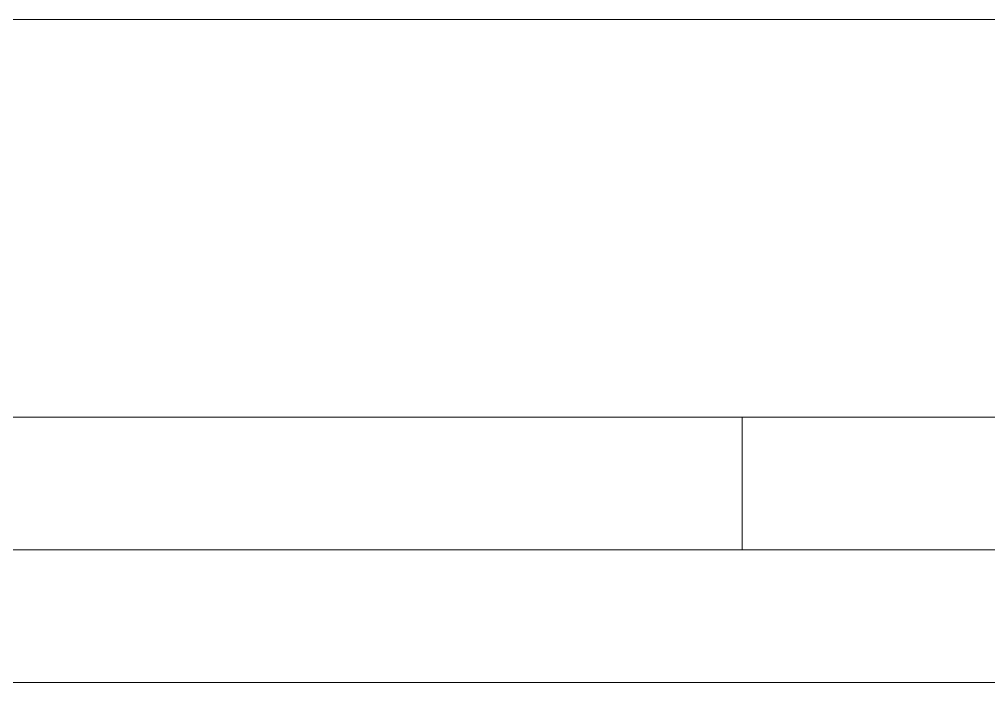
# Model space of a CAD drawing. Header units: millimetres. Extents: x -829 to 2887, y -460 to 1788.
# Drawn here: x 2188.2 to 2224.76, y -459.58 to -434.58 of the extents above; entities that cross this region are included whole.
import ezdxf

# ---------------------------------------------------------------- set-up
doc = ezdxf.new("R2010")
doc.units = ezdxf.units.MM
doc.layers.add('FORMATO', color=7, linetype='Continuous')

msp = doc.modelspace()

# ---------------------------------------------------------------- linework, layer by layer
at = {"color": 7, "linetype": 'Continuous', "lineweight": 0}
msp.add_line((2215.465, -449.578), (2215.465, -454.578), dxfattribs=at)
at = {"layer": 'FORMATO', "lineweight": 0}
for p, q in [((2091.465, -434.578), (2271.465, -434.578)), ((2125.465, -449.578), (2245.465, -449.578)), ((1984.465, -454.578), (2271.465, -454.578)), ((1979.465, -459.578), (2276.465, -459.578))]:
    msp.add_line(p, q, dxfattribs=at)

doc.saveas('drawing.dxf')
